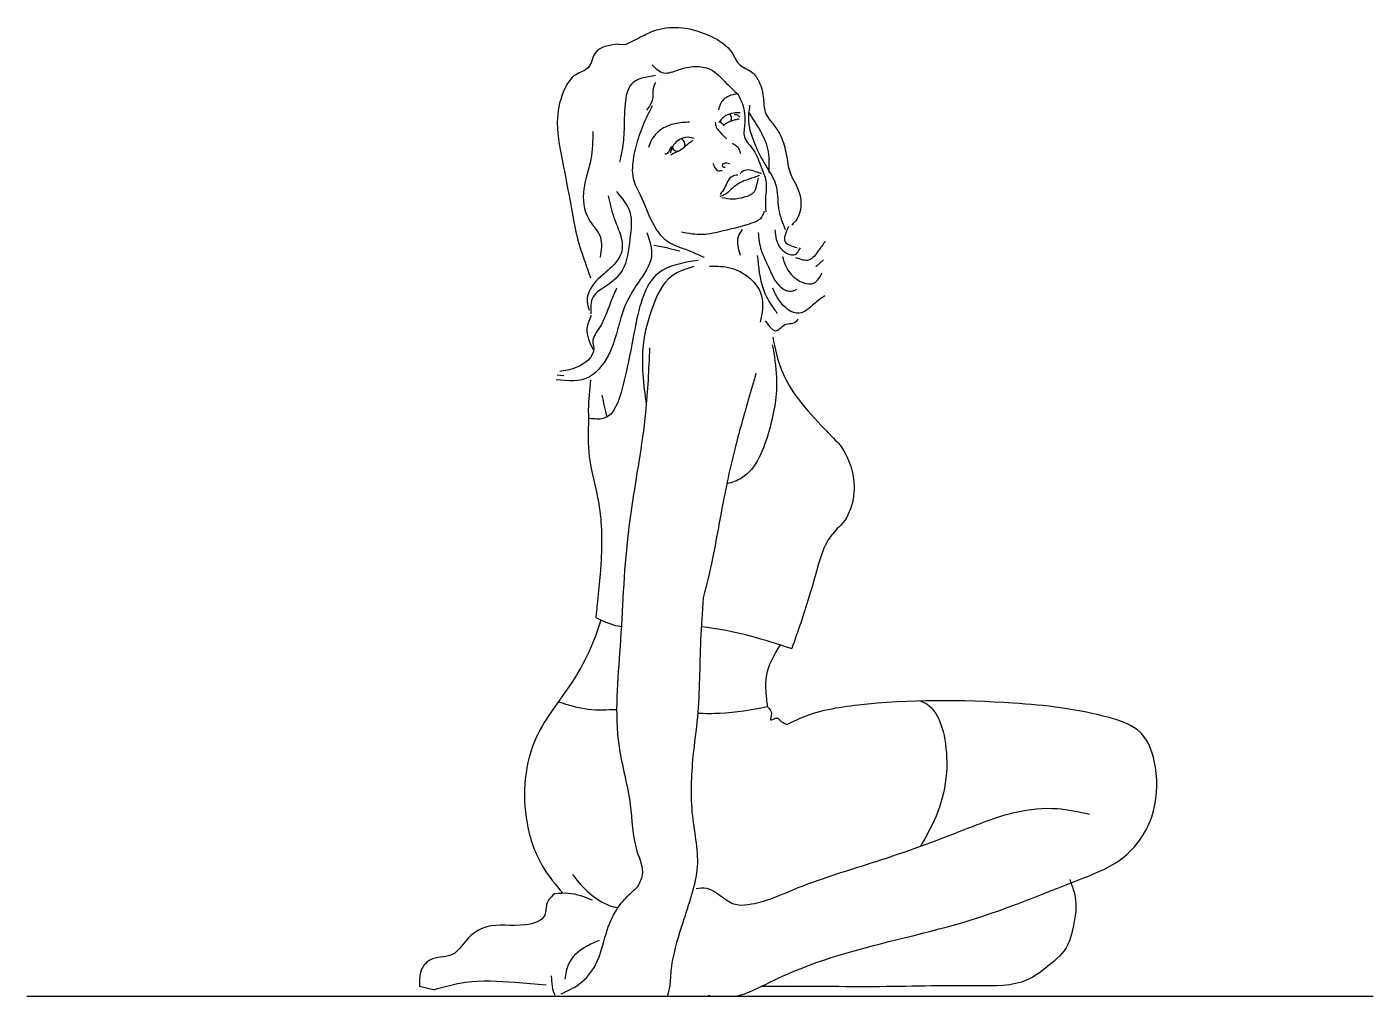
# Model space of a CAD drawing. Header units: millimetres. Extents: x -780 to 702, y 0 to 1067.
import ezdxf

# ---------------------------------------------------------------- set-up
doc = ezdxf.new("R2010")
doc.units = ezdxf.units.MM
doc.layers.add('ceco.net 134', color=7, linetype='Continuous')

msp = doc.modelspace()

# ---------------------------------------------------------------- linework, layer by layer
at = {"layer": 'ceco.net 134'}
for p, q in [((-128.4, 1047.9), (-121.1, 1047.3)), ((97, 810.3), (88.7, 802.7)), ((-196.2, 683.7), (-188.9, 683.2)), ((-332.5, 7), (-348.1, 10.6)), ((-780.3, 0), (702.2, 0))]:
    msp.add_line(p, q, dxfattribs=at)
for centre, radius, start, end in [((-11.1, 966.2), 6.81, 333.9849, 44.4876), ((-11.1, 966.2), 6.81, 208.1673, 262.1119), ((-63.1, 937.3), 7.39, 205.7304, 272.8126), ((-63.1, 937.3), 7.39, 333.0998, 61.355)]:
    msp.add_arc(centre, radius, start, end, dxfattribs=at)
for points, knots in [([(-121.1, 1047.3), (-115, 1050.4), (-103.7, 1056.1), (-84, 1066), (-56.6, 1067.4), (-27.7, 1058.3), (-4.5, 1043.8), (2.8, 1023.4), (18.5, 1019), (27.8, 1004.8), (31.4, 989.5), (31.2, 971.6), (42.2, 959.6), (51.8, 944.9), (56.4, 926.6), (58.9, 904.5), (73.6, 884.2), (72.8, 860), (64.1, 850.8), (62.1, 848.7)], [0, 0, 0, 0, 20.394874, 38.053003, 65.630489, 99.679074, 128.737361, 143.801255, 160.115331, 173.015, 192.562735, 207.109674, 224.655942, 238.89339, 259.973493, 280.428516, 304.432809, 333.838884, 342.320815, 342.320815, 342.320815, 342.320815]), ([(-128.4, 1047.9), (-139.2, 1046.6), (-156.6, 1044.4), (-159.2, 1019.7), (-178.5, 1015.4), (-191.2, 995), (-199.2, 962.4), (-189.4, 913.3), (-181.3, 871.5), (-174.7, 834.3), (-167.6, 813.2), (-161.9, 797.1), (-159.5, 790.5)], [0, 0, 0, 0, 28.342644, 45.846906, 61.374794, 80.853426, 114.261073, 160.493958, 227.995683, 243.197677, 273.618732, 294.546972, 294.546972, 294.546972, 294.546972]), ([(-91.7, 1025.1), (-87.7, 1021.1), (-79.3, 1013), (-61.8, 1020.4), (-45.4, 1024.3), (-24.5, 1021.4), (-11.6, 1005.7), (-1.5, 996.6), (2.6, 992.9)], [0, 0, 0, 0, 15.441408, 32.081388, 50.510405, 67.522323, 91.529477, 108.49996, 108.49996, 108.49996, 108.49996]), ([(-87.9, 1013.2), (-98.4, 1011.7), (-117.2, 1009), (-123, 978.4), (-122.1, 953.9), (-124.3, 932.2), (-126.8, 921.6), (-127.6, 918.1)], [0, 0, 0, 0, 28.337947, 50.850569, 82.597015, 104.649886, 115.453023, 115.453023, 115.453023, 115.453023]), ([(-88.2, 1005.8), (-89.2, 1003.5), (-91.8, 997.7), (-89.9, 986.1), (-95, 979), (-97.9, 975.1)], [0, 0, 0, 0, 7.544389, 18.867699, 32.834643, 32.834643, 32.834643, 32.834643]), ([(-91.6, 980), (-95.3, 972.7), (-102.6, 958.2), (-110.2, 935.3), (-114, 915.8), (-113.2, 897.2), (-100.4, 875.2), (-93.3, 850.9), (-77.3, 830.8), (-62, 824.4), (-46.9, 819.1), (-38.4, 815), (-34.6, 813.2)], [0, 0, 0, 0, 24.499706, 48.788757, 72.000146, 84.088527, 103.589536, 146.753623, 159.159187, 179.225808, 195.007111, 207.531045, 207.531045, 207.531045, 207.531045]), ([(2.5, 993.1), (-0.8, 992.6), (-8, 991.4), (-16.5, 984.5), (-18, 978.1), (-18.6, 975.4)], [0, 0, 0, 0, 10.164755, 21.781835, 29.804383, 29.804383, 29.804383, 29.804383]), ([(2.5, 993.1), (3.6, 991.1), (6.7, 985.2), (10.2, 974.5), (11, 960.6), (7.1, 944.1), (22.3, 931.2), (27.2, 913.9), (35.6, 896.8), (32.5, 879.6), (33.2, 868.3), (33.4, 863.2)], [0, 0, 0, 0, 7.018837, 19.843956, 33.343718, 48.943043, 66.389978, 86.565762, 102.994372, 121.82701, 137.092749, 137.092749, 137.092749, 137.092749]), ([(15.6, 980.5), (14.8, 974.4), (12.9, 959.7), (21.1, 937), (32.2, 914.9), (47.5, 893.3), (45.4, 867.3), (51.6, 851.4), (54.6, 843.9)], [0, 0, 0, 0, 18.41951, 43.964997, 70.213525, 93.546766, 120.537426, 144.469459, 144.469459, 144.469459, 144.469459]), ([(5.2, 972.3), (2.7, 972.3), (-2.7, 972.2), (-9.7, 970.1), (-15, 965.9), (-17.1, 962.9), (-18.3, 961.4)], [0, 0, 0, 0, 7.471894, 16.220433, 21.457484, 27.238012, 27.238012, 27.238012, 27.238012]), ([(-13.6, 958.3), (-12, 959.5), (-7.9, 962.5), (-1.6, 964.4), (2.8, 965.4), (4.2, 965.7)], [0, 0, 0, 0, 5.909213, 15.167075, 19.45662, 19.45662, 19.45662, 19.45662]), ([(-1.4, 970.8), (0.1, 970.5), (2.4, 970.1), (4.1, 968.4), (4.7, 967.8)], [0, 0, 0, 0, 4.218582, 6.93208, 6.93208, 6.93208, 6.93208]), ([(14.5, 973), (18.4, 966.9), (26.6, 954.2), (37.7, 932.4), (37, 915.4), (36.6, 906.6)], [0, 0, 0, 0, 21.769305, 45.476119, 71.674056, 71.674056, 71.674056, 71.674056]), ([(-157, 951.6), (-157.2, 941.4), (-157.6, 919.8), (-169.6, 889.2), (-166.5, 856.5), (-145.3, 836.9), (-147.8, 821.1), (-148.9, 813.4)], [0, 0, 0, 0, 30.262557, 64.163472, 97.945369, 121.477002, 143.279166, 143.279166, 143.279166, 143.279166]), ([(-50.5, 962), (-56, 961.7), (-66.5, 961.1), (-81.6, 955.5), (-91.7, 945.3), (-94.7, 937.2), (-95.8, 934)], [0, 0, 0, 0, 16.337334, 31.452557, 47.391286, 57.323016, 57.323016, 57.323016, 57.323016]), ([(-22.2, 961.9), (-22.1, 960.1), (-21.8, 955.9), (-16.3, 950.2), (-12.4, 946.1), (-10, 943.6)], [0, 0, 0, 0, 5.468325, 12.237971, 22.652675, 22.652675, 22.652675, 22.652675]), ([(-70.6, 935), (-71.2, 933.8), (-72.8, 931), (-75, 926.7), (-77.4, 926.8), (-77.9, 926.8)], [0, 0, 0, 0, 4.372476, 10.179338, 11.626751, 11.626751, 11.626751, 11.626751]), ([(-45.6, 944), (-47.7, 944.6), (-53.8, 946.5), (-62.7, 942.9), (-69.6, 936), (-71.1, 930.7), (-71.8, 927.8)], [0, 0, 0, 0, 6.464337, 18.811543, 26.280622, 35.105571, 35.105571, 35.105571, 35.105571]), ([(-46.8, 942), (-48.9, 940.4), (-53.2, 937.4), (-58.7, 931.5), (-65.6, 928.8), (-69.7, 926.7), (-71.3, 925.8)], [0, 0, 0, 0, 7.907725, 15.652443, 23.900854, 29.575975, 29.575975, 29.575975, 29.575975]), ([(-3.4, 938.7), (-1.7, 937.8), (1.3, 936.1), (4.3, 931.9), (5.2, 929), (5.6, 927.5)], [0, 0, 0, 0, 5.522794, 10.329476, 14.815078, 14.815078, 14.815078, 14.815078]), ([(-24.8, 917), (-24.4, 916), (-23.4, 913), (-20.7, 907.9), (-16.6, 908.5), (-14.7, 908.8)], [0, 0, 0, 0, 3.285775, 9.525359, 14.775522, 14.775522, 14.775522, 14.775522]), ([(-11.4, 912.1), (-12.4, 912.1), (-14.5, 912.1), (-14.1, 916.6), (-9.9, 917.5), (-7.6, 916.6), (-6.6, 916.2)], [0, 0, 0, 0, 2.518931, 5.306752, 9.724193, 12.891224, 12.891224, 12.891224, 12.891224]), ([(5.3, 905), (6, 906), (7.9, 908.9), (14.6, 910.4), (21.4, 907.8), (26.3, 906.3), (28.5, 905.6)], [0, 0, 0, 0, 3.619217, 10.153358, 18.404902, 25.455139, 25.455139, 25.455139, 25.455139]), ([(26.6, 903.4), (24.7, 902.6), (19, 900.3), (7.5, 897.3), (-3.4, 890), (-10.7, 881.9), (-15.5, 880.7), (-17.2, 880.3)], [0, 0, 0, 0, 6.351011, 18.368143, 35.44892, 44.945109, 49.984677, 49.984677, 49.984677, 49.984677]), ([(2.6, 903.7), (0.4, 903.5), (-4.3, 902.9), (-9.1, 896.5), (-11.7, 888.9), (-15.1, 884.6), (-16.9, 882.4)], [0, 0, 0, 0, 6.273612, 13.974272, 21.939948, 30.410639, 30.410639, 30.410639, 30.410639]), ([(25.2, 900.2), (24.6, 898.2), (23.1, 893.3), (21.6, 883.2), (9.3, 878.9), (-2.7, 876.4), (-10.9, 877.9), (-14.9, 878.7)], [0, 0, 0, 0, 6.348027, 15.501408, 28.170278, 40.804931, 52.83159, 52.83159, 52.83159, 52.83159]), ([(-140.2, 880.8), (-138.4, 872.6), (-135.2, 858.2), (-126.3, 839.4), (-122.3, 817.9), (-137.9, 799.9), (-155, 787.6), (-165.2, 770.1), (-162.4, 759.4), (-161.2, 755.1)], [0, 0, 0, 0, 25.114283, 43.746127, 62.994898, 86.224426, 108.882032, 128.190664, 141.202558, 141.202558, 141.202558, 141.202558]), ([(-131.1, 885.5), (-125, 878.4), (-112.1, 863.4), (-116.8, 831.3), (-119.5, 800.6), (-139.5, 782.5), (-159.7, 771.9), (-159.5, 757.7), (-159.4, 750.9)], [0, 0, 0, 0, 26.745272, 56.612785, 92.282703, 115.011586, 135.598369, 154.436324, 154.436324, 154.436324, 154.436324]), ([(31.7, 863.8), (30.6, 860.8), (28.1, 854.3), (10.6, 847.8), (-10.3, 843.2), (-36.3, 836.5), (-51.6, 839.3), (-59.3, 840.8)], [0, 0, 0, 0, 9.118665, 19.991999, 52.447783, 75.613524, 98.761175, 98.761175, 98.761175, 98.761175]), ([(58.5, 847), (55.5, 840.6), (50.1, 828.8), (62.2, 825.5), (67.8, 823.9)], [0, 0, 0, 0, 17.174188, 31.591664, 31.591664, 31.591664, 31.591664]), ([(-97.6, 840.4), (-94.6, 831.4), (-87.8, 811.7), (-108, 785.4), (-126.6, 753.8), (-131.4, 721), (-145.1, 695.6), (-163.1, 675.2), (-184.3, 677.1), (-197.4, 678.2)], [0, 0, 0, 0, 26.891708, 59.21673, 90.689797, 138.361193, 154.997932, 177.726823, 214.452851, 214.452851, 214.452851, 214.452851]), ([(7.5, 843.9), (5.7, 841.2), (-0.1, 832.8), (3, 822.6), (5.1, 815.6)], [0, 0, 0, 0, 9.450267, 29.555274, 29.555274, 29.555274, 29.555274]), ([(25, 840.5), (25.7, 833.9), (27.1, 820.5), (37.6, 802), (43.5, 783.2), (59.7, 773.5), (65.9, 777.3), (67.1, 778)], [0, 0, 0, 0, 19.670313, 39.869694, 62.562377, 79.945334, 83.878201, 83.878201, 83.878201, 83.878201]), ([(43.5, 843.4), (44.1, 836.1), (45.3, 823.2), (65, 812), (69.9, 820.5), (71.7, 823.5)], [0, 0, 0, 0, 21.5743, 38.493411, 47.971969, 47.971969, 47.971969, 47.971969]), ([(99, 830.8), (96.5, 827.4), (91.2, 820.3), (82, 806.9), (71.8, 810.8), (66.6, 812.8)], [0, 0, 0, 0, 13.151225, 27.179476, 42.108591, 42.108591, 42.108591, 42.108591]), ([(-90, 826.4), (-84.6, 825.5), (-74.9, 823.9), (-65.5, 821.4), (-61.4, 820.3)], [0, 0, 0, 0, 16.596527, 29.273287, 29.273287, 29.273287, 29.273287]), ([(-41.2, 809.8), (-57.6, 807.2), (-96.2, 801), (-112.1, 732.2), (-119.5, 684.2), (-135.5, 632.3), (-156, 635.5), (-161.5, 635.7), (-161.8, 635.7)], [0, 0, 0, 0, 4.631364, 10.887792, 17.830305, 21.867207, 23.398835, 23.490653, 23.490653, 23.490653, 23.490653]), ([(-46, 803.1), (-54.6, 800.4), (-76.2, 793.5), (-92.9, 757.7), (-105.6, 710), (-101.4, 673.3), (-98.2, 651.1)], [0, 0, 0, 0, 2.614328, 6.569927, 10.909008, 17.520979, 17.520979, 17.520979, 17.520979]), ([(-28.4, 803.6), (-20.4, 803.5), (-3.4, 803.3), (17.9, 790.8), (32.7, 768.5), (29.3, 751.8), (27.3, 741.8)], [0, 0, 0, 0, 23.674129, 50.553111, 70.536517, 99.501777, 99.501777, 99.501777, 99.501777]), ([(24, 815.3), (25.3, 802.5), (27.1, 783.4), (37.6, 762.6), (43.8, 754.6), (46.2, 751.4)], [0, 0, 0, 0, 38.29427, 56.946752, 68.78281, 68.78281, 68.78281, 68.78281]), ([(51.7, 814), (53.9, 807), (58.8, 791.6), (85.7, 778.4), (93, 791.4), (95.5, 795.9)], [0, 0, 0, 0, 22.48237, 49.061362, 63.040703, 63.040703, 63.040703, 63.040703]), ([(-130.9, 779.3), (-133.4, 773.6), (-139.6, 759.1), (-145.8, 739), (-158.9, 723.9), (-153, 705.4), (-172.7, 690.4), (-187.9, 688.3), (-193.5, 687.5)], [0, 0, 0, 0, 18.419384, 47.115217, 64.619478, 71.677483, 101.469413, 118.982225, 118.982225, 118.982225, 118.982225]), ([(98.5, 770.9), (94.6, 768.1), (85.6, 761.6), (68.9, 745), (48.5, 762.5), (43.1, 774.7), (41.2, 779.1)], [0, 0, 0, 0, 14.566594, 34.208822, 60.66949, 75.495492, 75.495492, 75.495492, 75.495492]), ([(-159, 749.1), (-161.1, 744.3), (-166.4, 731.9), (-160.5, 719.3), (-156.9, 711.6)], [0, 0, 0, 0, 15.107375, 39.16224, 39.16224, 39.16224, 39.16224]), ([(32.8, 743.4), (37.1, 737.4), (44.5, 726.7), (53.6, 741.4), (63.7, 739.5), (67.4, 743.3), (69.2, 745.2)], [0, 0, 0, 0, 16.741034, 29.361507, 36.858361, 44.317966, 44.317966, 44.317966, 44.317966]), ([(-94.6, 713.4), (-95.6, 689.7), (-97.4, 647.8), (-107.6, 579), (-122.4, 493.6), (-125.3, 389), (-135.8, 289.1), (-113.6, 215.4), (-113.8, 167.8), (-99.2, 136.9), (-105.8, 124.2), (-108.2, 119.8)], [0, 0, 0, 0, 71.052767, 125.826409, 208.429012, 330.537904, 440.334161, 505.483565, 557.443855, 584.346396, 598.794322, 598.794322, 598.794322, 598.794322]), ([(40.6, 716.9), (42.7, 704.9), (48.1, 673.3), (39.3, 623.2), (20.5, 573.6), (-3.6, 565.3), (-9.5, 564)], [0, 0, 0, 0, 3.64051, 9.520828, 15.574803, 17.381798, 17.381798, 17.381798, 17.381798]), ([(41.1, 725.4), (43.6, 712.8), (48.6, 688.2), (70, 654.2), (93.3, 629.3), (108.5, 613.2), (114, 608.2)], [0, 0, 0, 0, 13.094141, 25.483095, 40.459906, 48.072955, 48.072955, 48.072955, 48.072955]), ([(22.6, 685.8), (19.8, 676), (11.8, 648.1), (-2.9, 596.6), (-15.7, 535.1), (-24.9, 480), (-32.5, 449.8), (-35.4, 438.3)], [0, 0, 0, 0, 30.517543, 86.970454, 160.706917, 218.836408, 254.328451, 254.328451, 254.328451, 254.328451]), ([(-159.5, 678.3), (-160.8, 667.3), (-162.3, 653.1), (-162, 639), (-161.8, 635.7)], [0, 0, 0, 0, 11.265657, 14.572152, 14.572152, 14.572152, 14.572152]), ([(-161.8, 635.7), (-162.3, 621.6), (-163.3, 589.9), (-146.7, 538), (-147, 478), (-151.6, 436.3), (-153.8, 416.6)], [0, 0, 0, 0, 42.27436, 94.583124, 161.011423, 220.536723, 220.536723, 220.536723, 220.536723]), ([(114, 608.2), (115, 606.9), (122.8, 595.5), (136.2, 564.6), (127.1, 527.6), (113.7, 516.2)], [2.864305, 2.864305, 2.864305, 2.864305, 3.343433, 6.968602, 12.397847, 12.397847, 12.397847, 12.397847]), ([(113.7, 516.2), (109.6, 511.7), (99.3, 500.3), (90.4, 472.9), (79.7, 432.5), (68.7, 401.4), (62.1, 382.7)], [0, 0, 0, 0, 18.184437, 45.460963, 84.865857, 144.195766, 144.195766, 144.195766, 144.195766]), ([(-35.4, 438.3), (-36.5, 422.8), (-39.8, 379.1), (-39.2, 320.7), (-48.4, 256.8), (-50.6, 200.4), (-37.8, 147.9), (-49.5, 107), (-61.2, 71.7), (-70.7, 39.4), (-71.9, 17.2), (-72.2, 10.6)], [0, 0, 0, 0, 46.733435, 131.313182, 174.601528, 240.234326, 300.094221, 332.057154, 365.728344, 412.323128, 432.146651, 432.146651, 432.146651, 432.146651]), ([(-153.8, 416.6), (-145.7, 412.7), (-136.5, 408.4), (-126.9, 407), (-125.7, 406.9)], [0, 0, 0, 0, 2.633656, 2.982057, 2.982057, 2.982057, 2.982057]), ([(-148.4, 414.1), (-155.2, 389.7), (-176.7, 344.6), (-230, 282.4), (-237, 203.7), (-216.6, 144.9), (-197.8, 122.3), (-190.1, 113.4)], [90.934183, 90.934183, 90.934183, 90.934183, 116.765333, 141.043956, 173.613103, 191.597268, 203.563439, 203.563439, 203.563439, 203.563439]), ([(-37.6, 406.8), (-19.4, 404.7), (14.2, 398), (46.8, 387.6), (62.1, 382.7)], [11.75016, 11.75016, 11.75016, 11.75016, 17.215675, 22.010219, 22.010219, 22.010219, 22.010219]), ([(49.2, 386.8), (42.4, 375.5), (31.2, 356.6), (33.7, 332.4), (34.7, 321.5), (35, 318.6)], [44.392017, 44.392017, 44.392017, 44.392017, 57.636308, 65.844854, 68.759096, 68.759096, 68.759096, 68.759096]), ([(0, 0), (13.4, 2.3), (50.4, 23.1), (135.4, 54.6), (253.8, 77.1), (356.5, 120), (431.8, 148.5), (463.5, 198), (466.2, 246.9), (451.7, 293.8), (388.4, 315), (285.9, 326), (168.8, 326.7), (86.4, 313.5), (61, 300.9), (56.7, 299.1)], [2.870738, 2.870738, 2.870738, 2.870738, 7.018992, 15.118149, 30.307223, 42.713773, 48.815711, 53.794873, 59.262334, 63.329222, 67.240947, 77.909482, 94.988931, 101.732108, 103.097358, 103.097358, 103.097358, 103.097358]), ([(-195.1, 324), (-184.1, 320.5), (-163.2, 313.9), (-141.3, 315.3), (-130.8, 315.6)], [0.110409, 0.110409, 0.110409, 0.110409, 3.516847, 6.638042, 6.638042, 6.638042, 6.638042]), ([(-41.5, 311.4), (-33.3, 311.1), (-7.8, 311), (17.7, 315.2), (35, 318.6)], [15.556438, 15.556438, 15.556438, 15.556438, 18.026002, 23.282566, 23.282566, 23.282566, 23.282566]), ([(35, 318.6), (37.4, 316.4), (41.7, 312.7), (36.1, 300.6), (45.4, 307.8), (50, 302.1), (53.7, 300.2), (56.7, 299.1)], [0, 0, 0, 0, 0.936308, 1.599643, 2.373659, 2.674108, 3.617477, 3.617477, 3.617477, 3.617477]), ([(203.2, 324.8), (204.5, 324.5), (224.3, 317.7), (240.5, 250.8), (223.7, 199.1), (206.5, 169.6), (203.7, 165)], [2.935776, 2.935776, 2.935776, 2.935776, 3.357936, 9.887381, 18.617984, 20.226392, 20.226392, 20.226392, 20.226392]), ([(-43.2, 118.5), (-39.4, 118.9), (-28.8, 120), (-15.4, 109.7), (-1.4, 99.5), (29.5, 101.4), (78.5, 125.4), (159.6, 148.4), (238.9, 177.7), (303.6, 203.7), (351.5, 208.7), (378.1, 202.9), (390, 200.3)], [0, 0, 0, 0, 11.315545, 31.035524, 47.804712, 61.909966, 120.072466, 210.557491, 314.150227, 373.95689, 419.25493, 455.531755, 455.531755, 455.531755, 455.531755]), ([(-179.5, 133.9), (-179.3, 133.6), (-168.2, 118.9), (-152, 103.3), (-132.8, 97.8), (-129.5, 97.2)], [48.474741, 48.474741, 48.474741, 48.474741, 48.840743, 66.621599, 70.109977, 70.109977, 70.109977, 70.109977]), ([(-192, 2.6), (-185.2, 5.6), (-169.5, 12.6), (-150.2, 36.1), (-144, 67.5), (-133.1, 94.4), (-119, 110.1), (-111.2, 117.1), (-108.2, 119.8)], [0, 0, 0, 0, 22.190979, 51.295884, 86.552657, 117.413552, 136.953695, 149.025363, 149.025363, 149.025363, 149.025363]), ([(368.1, 128.2), (370.9, 120.8), (377.8, 102.4), (372.4, 77.6), (365.6, 50.6), (345.7, 33.5), (314.5, 10.2), (245, 12.3), (169.9, 9.8), (90.2, 10.6), (49, 10.5), (28.1, 10.4)], [0, 0, 0, 0, 7.972331, 19.827532, 25.038852, 36.161802, 45.455872, 64.357131, 103.500564, 124.279776, 145.695319, 145.695319, 145.695319, 145.695319]), ([(-198.7, 112.9), (-202.3, 109.8), (-209.6, 103.6), (-207.2, 83.8), (-239.6, 74.6), (-269.3, 82), (-296.6, 64.5), (-309.3, 41.7), (-331.6, 44.5), (-348, 30.8), (-348.1, 18.2), (-348.1, 10.6)], [0, 0, 0, 0, 13.48891, 27.080232, 51.082194, 93.768289, 120.358963, 142.058596, 164.842584, 179.066905, 200.620151, 200.620151, 200.620151, 200.620151]), ([(-198.7, 112.9), (-193.8, 113.3), (-179.7, 114.5), (-166.4, 109.2), (-157.7, 105.8)], [0, 0, 0, 0, 14.660423, 42.043207, 42.043207, 42.043207, 42.043207]), ([(-187.6, 18.5), (-186.7, 24.4), (-184.3, 39.1), (-168.2, 54.2), (-154.8, 59.4), (-149.7, 61.4)], [0, 0, 0, 0, 17.468791, 44.082346, 60.676001, 60.676001, 60.676001, 60.676001]), ([(-332.5, 7), (-320.9, 10.3), (-291.5, 18.5), (-249.3, 15.9), (-219.9, 13.4), (-208.6, 12.4)], [0, 0, 0, 0, 36.251659, 90.860932, 125.026394, 125.026394, 125.026394, 125.026394]), ([(-202.9, 22.4), (-202.5, 14.6), (-202, 6.9), (-198.5, 0), (-198.5, 0)], [0, 0, 0, 0, 2.275905, 2.279773, 2.279773, 2.279773, 2.279773])]:
    msp.add_open_spline(points, degree=3, knots=knots, dxfattribs=at)
for points in [[(-147.2, 661.5), (-145.4, 653.4), (-143.6, 645.3), (-141.5, 637.3)], [(-74.9, 0), (-73.7, 3.1), (-73, 6.9), (-72.2, 10.6)], [(-28.6, 0.3), (-29.3, 0.2), (-29.9, 0.1), (-30.5, 0)], [(-28.6, 0.3), (-27.5, 0.2), (-26.4, 0.1), (-25.2, 0)]]:
    msp.add_open_spline(points, degree=3, dxfattribs=at)

doc.saveas('drawing.dxf')
